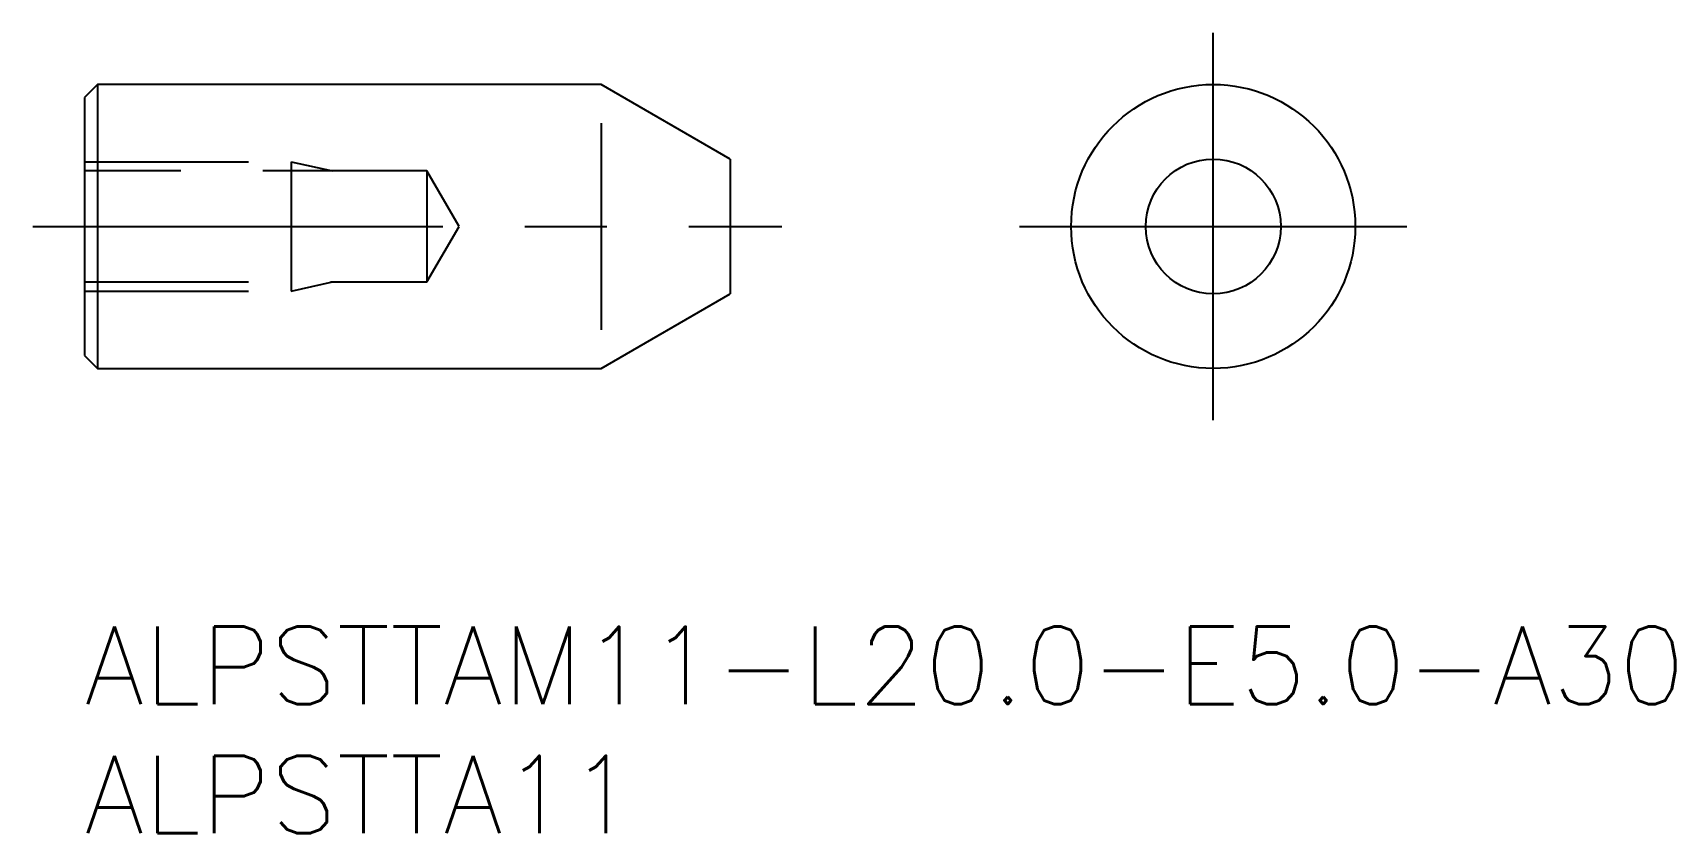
# Model space of a CAD drawing. Extents: x -2 to 61.6, y -8 to 23.
import ezdxf

# ---------------------------------------------------------------- set-up
doc = ezdxf.new("R2010")
doc.units = 0
doc.header["$LTSCALE"] = 0.5
doc.linetypes.add('CENTER', pattern=[50.8, 31.75, -6.35, 6.35, -6.35])
doc.linetypes.add('DASHED', pattern=[19.05, 12.7, -6.35])
for name, color, linetype in [('MSM_CENTER', 1, 'CENTER'), ('MSM_CONTINUOUS', 7, 'CONTINUOUS'), ('MSM_DASHED', 4, 'DASHED'), ('MSM_NARROW', 5, 'CONTINUOUS'), ('MSM_PART_NUMBER', 7, 'CONTINUOUS')]:
    doc.layers.add(name, color=color, linetype=linetype)
doc.styles.get("Standard").update_dxf_attribs({"font": 'txt.shx', "height": 3, "bigfont": 'bigfont.shx'})

# ---------------------------------------------------------------- blocks, each defined once
blk = doc.blocks.new('*U15')
at = {"layer": 'MSM_PART_NUMBER'}
blk.add_text('ALPSTTAM11-L20.0-E5.0-A30', height=3, dxfattribs=at).set_placement((0, -3))
blk = doc.blocks.new('*U16')
at = {"layer": 'MSM_PART_NUMBER'}
blk.add_text('ALPSTTA11', height=3, dxfattribs=at).set_placement((0, -8))

msp = doc.modelspace()

# ---------------------------------------------------------------- linework, layer by layer
at = {"layer": 'MSM_CENTER'}
for p, q in [((43.701, 8), (43.701, 23)), ((-2, 15.5), (27, 15.5)), ((36.201, 15.5), (51.201, 15.5))]:
    msp.add_line(p, q, dxfattribs=at)
at = {"layer": 'MSM_CONTINUOUS'}
for p, q in [((0.5, 21), (0, 20.5)), ((20, 21), (0.5, 21)), ((0.5, 21), (0.5, 10)), ((25, 18.113), (20, 21)), ((0, 20.5), (0, 10.5)), ((25, 18.113), (25, 12.887)), ((20, 10), (25, 12.887)), ((0, 10.5), (0.5, 10)), ((0.5, 10), (20, 10))]:
    msp.add_line(p, q, dxfattribs=at)
for radius in [5.5, 2.613]:
    msp.add_circle((43.701, 15.5), radius, dxfattribs=at)
at = {"layer": 'MSM_DASHED'}
for p, q in [((0, 18), (8, 18)), ((8, 18), (8, 13)), ((8, 18), (9.6, 17.65)), ((13.259, 17.65), (0, 17.65)), ((14.5, 15.5), (13.259, 17.65)), ((13.259, 17.65), (13.259, 13.35)), ((13.259, 13.35), (14.5, 15.5)), ((0, 13.35), (13.259, 13.35)), ((0, 13), (8, 13)), ((8, 13), (9.6, 13.35))]:
    msp.add_line(p, q, dxfattribs=at)
at = {"layer": 'MSM_NARROW'}
msp.add_line((20, 19.5), (20, 11.5), dxfattribs=at)

# ---------------------------------------------------------------- block references
at = {"layer": 'MSM_CONTINUOUS'}
for name in ['*U15', '*U16']:
    msp.add_blockref(name, (0, 0), dxfattribs=at)

doc.saveas('drawing.dxf')
